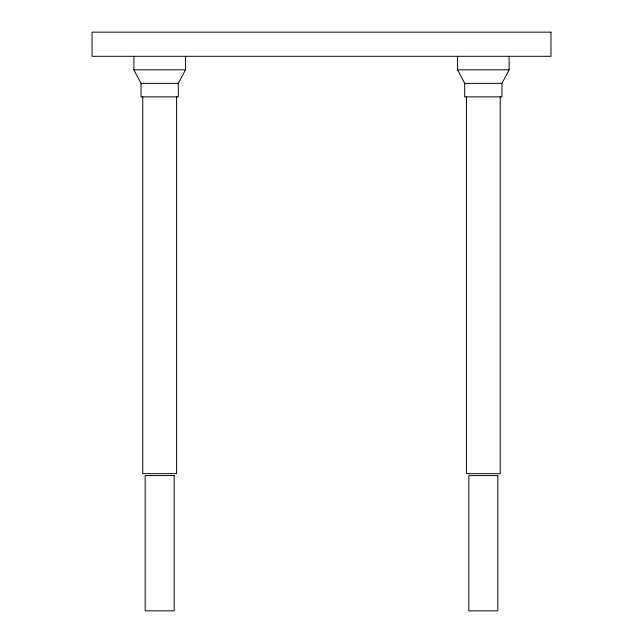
<?xml version="1.0" encoding="UTF-8"?>
<svg xmlns="http://www.w3.org/2000/svg" width="643" height="643" viewBox="0 0 643 643"><rect width="100%" height="100%" fill="white"/><g stroke="black" fill="none" stroke-linecap="round" stroke-linejoin="round"><path stroke-width="0.96" d="M133.881 56.303L133.881 69.83L141.034 83.357L141.034 96.876L178.32 96.876L178.32 83.357L185.473 69.83L185.473 56.303M457.527 56.303L457.527 69.83L464.68 83.357L464.68 96.876L501.966 96.876L501.966 83.357L509.119 69.83L509.119 56.303M133.881 69.83L185.473 69.83M457.527 69.83L509.119 69.83M141.034 83.357L178.32 83.357M464.68 83.357L501.966 83.357M500.23 96.876L500.23 473.666L466.416 473.666L466.416 96.876M176.584 96.876L176.584 473.666L142.77 473.666L142.77 96.876M550.955 32.15L92.045 32.15L92.045 56.303L550.955 56.303L550.955 32.15M174.165 475.595L145.181 475.595L145.181 610.85L174.165 610.85L174.165 475.595M497.819 475.595L468.835 475.595L468.835 610.85L497.819 610.85L497.819 475.595"/></g></svg>
